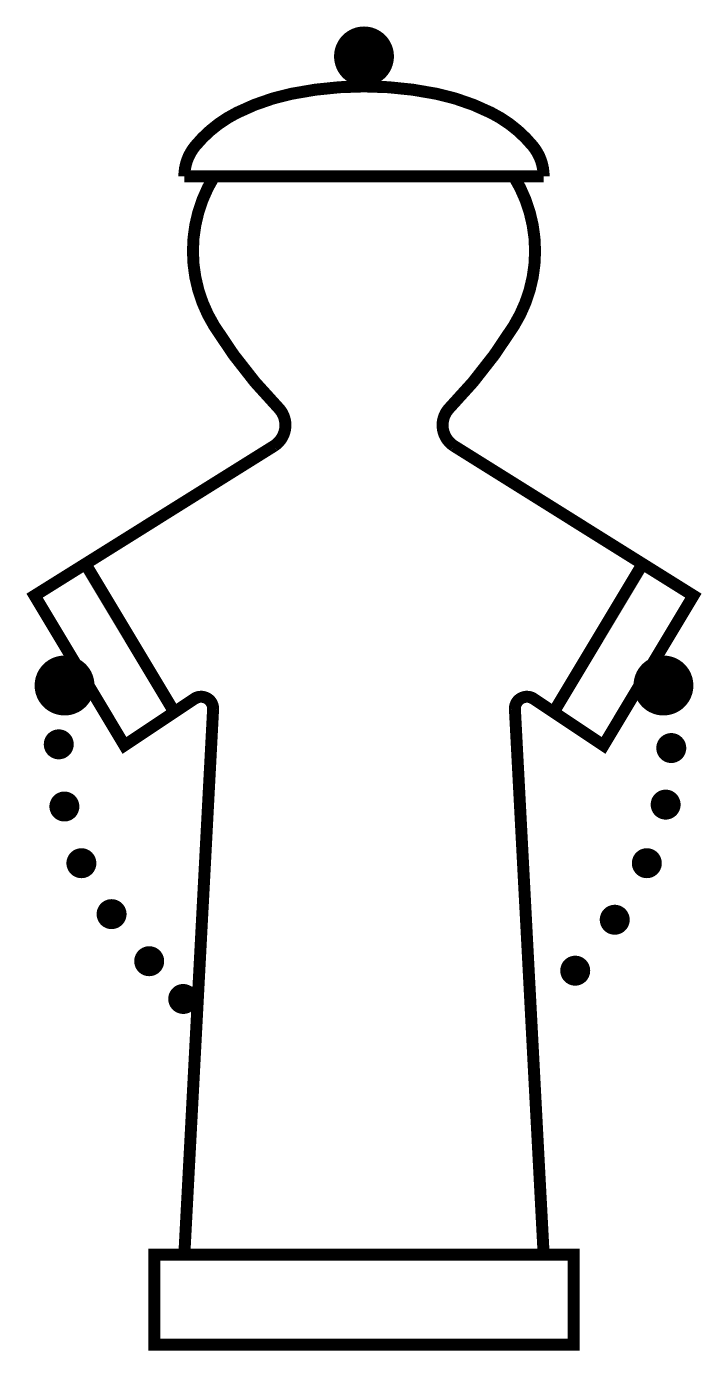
# Model space of a CAD drawing. Extents: x 57.2 to 62.8, y 14 to 25.
import ezdxf

# ---------------------------------------------------------------- set-up
doc = ezdxf.new("R2010")
doc.units = 0
doc.layers.add('VEILIG', color=7, linetype='CONTINUOUS')

msp = doc.modelspace()

# ---------------------------------------------------------------- linework, layer by layer
at = {"layer": 'VEILIG', "color": 0}
for points, const_width in [([(59.875, 24.76, 1), (60.125, 24.76, 1)], 0.25), ([(58, 19.01), (57.25, 20.26), (59.25, 21.51, 0.473463), (59.285, 21.827, -0.054243), (58.75, 22.51, -0.285497), (58.75, 23.76), (58.5, 23.76, -0.174705), (58.592, 24.014, -0.104203), (58.939, 24.29, -0.064948), (59.393, 24.448, -0.051099), (60, 24.51, -0.051099), (60.607, 24.448, -0.064948), (61.061, 24.29, -0.104203), (61.408, 24.014, -0.174705), (61.5, 23.76), (61.25, 23.76, -0.285497), (61.25, 22.51, -0.054243), (60.715, 21.827, 0.473463), (60.75, 21.51), (62.75, 20.26), (62, 19.01), (61.416, 19.399, 0.617027), (61.26, 19.311), (61.5, 14.76), (61.75, 14.76), (61.75, 14.01), (58.25, 14.01), (58.25, 14.76), (58.5, 14.76), (58.74, 19.311, 0.617027), (58.584, 19.399)], 0.1), ([(57.625, 19.51, -1), (57.375, 19.51, -1)], 0.25), ([(62.375, 19.51, 1), (62.625, 19.51, 1)], 0.25), ([(57.389, 19.019, 1), (57.514, 19.019, 1)], 0.125), ([(62.503, 18.988, 1), (62.628, 18.988, 1)], 0.125), ([(57.436, 18.5, 1), (57.561, 18.5, 1)], 0.125), ([(62.456, 18.516, 1), (62.581, 18.516, 1)], 0.125), ([(57.578, 18.027, 1), (57.703, 18.027, 1)], 0.125), ([(62.299, 18.027, 1), (62.424, 18.027, 1)], 0.125), ([(57.83, 17.602, 1), (57.955, 17.602, 1)], 0.125), ([(62.031, 17.555, 1), (62.156, 17.555, 1)], 0.125), ([(58.144, 17.209, 1), (58.269, 17.209, 1)], 0.125), ([(61.701, 17.13, 1), (61.826, 17.13, 1)], 0.125), ([(58.428, 16.894, 1), (58.553, 16.894, 1)], 0.125)]:
    msp.add_lwpolyline(points, format="xyb", close=True, dxfattribs=dict(at, const_width=const_width))
at = {"layer": 'VEILIG', "color": 0, "const_width": 0.1}
for points in [[(58.75, 23.76), (61.25, 23.76)], [(58.416, 19.288), (57.674, 20.525)], [(61.584, 19.288), (62.326, 20.525)], [(58.5, 14.76), (61.5, 14.76)]]:
    msp.add_lwpolyline(points, dxfattribs=at)

doc.saveas('drawing.dxf')
